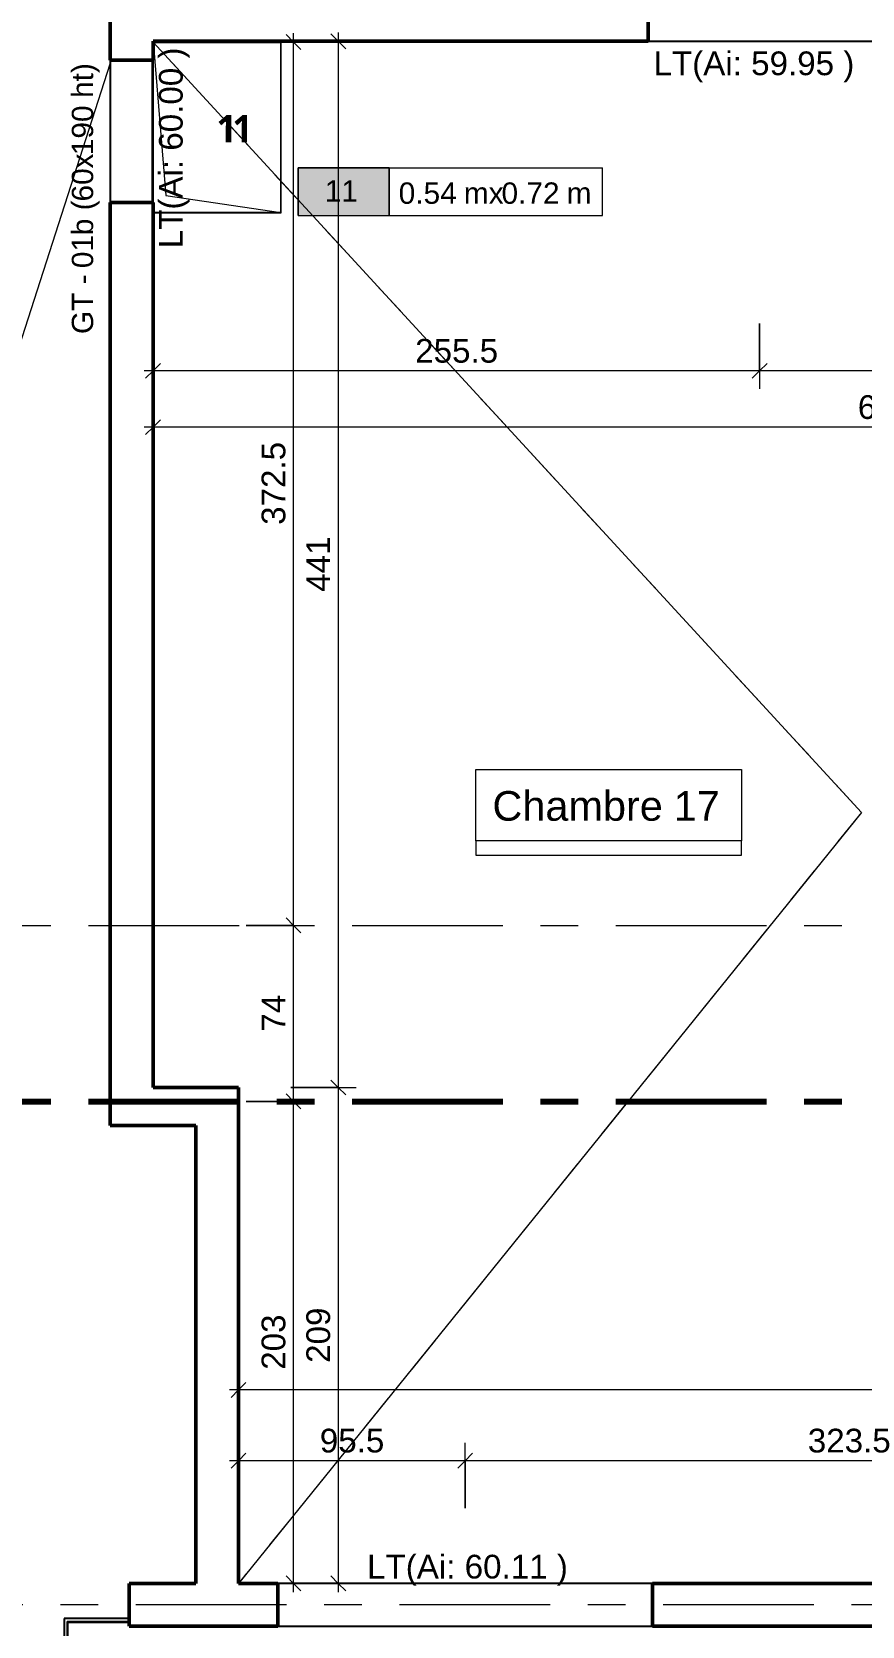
# Model space of a CAD drawing. Header units: metres. Extents: x 399 to 3028, y -427 to 863.
# Drawn here: x 442.31 to 445.81, y -391.7 to -384.98 of the extents above; entities that cross this region are included whole.
import ezdxf

# ---------------------------------------------------------------- set-up
doc = ezdxf.new("R2010")
doc.units = ezdxf.units.M
doc.linetypes.add('Ligne de quadrillage', pattern=[1.11125, 0.635, -0.15875, 0.15875, -0.15875])
doc.linetypes.add('Tiret', pattern=[0.3175, 0.15875, -0.15875])
for name, color, linetype, lineweight in [('02-Gaines numerotées_Stylo_No__83', 7, 'Continuous', 18), ('A-ANNO-DIMS', 211, 'Continuous', 9), ('A-ANNO-DIMS-50', 211, 'Continuous', 9), ('A-DETL', 90, 'Continuous', 18), ('A-DETL-GENF', 92, 'Continuous', 18), ('A-FLOR', 192, 'Continuous', 18), ('A-GENM', 13, 'Continuous', 18), ('A-GENM-IDEN', 13, 'Continuous', 18), ('A-GLAZ-IDEN', 152, 'Continuous', 18), ('A-WALL', 113, 'Continuous', 18), ('G-ANNO-DIMS', 111, 'Continuous', 9), ('G-ANNO-TEXT', 231, 'Continuous', 9), ('R_1 - Openings_dwg', 8, 'Continuous', 18), ('S-GRID', 1, 'Continuous', 9)]:
    doc.layers.add(name, color=color, linetype=linetype, lineweight=lineweight)
doc.styles.add('Arial', font='arial.ttf', dxfattribs={"height": 0.1})
doc.styles.add('Arial_11', font='arial.ttf', dxfattribs={"height": 0.125})
doc.styles.add('Arial_6', font='arial.ttf', dxfattribs={"height": 0.09})
doc.styles.add('Malgun Gothic Semilight_B', font='', dxfattribs={"height": 0.115})
doc.styles.get('Malgun Gothic Semilight_B').set_extended_font_data('Malgun Gothic Semilight', bold=True)
doc.dimstyles.new('AES-_COTATION_1_50', dxfattribs={"dimscale": 0.3048, "dimtxt": 0.102026, "dimasz": 0.205052, "dimexe": 0.246063, "dimexo": 0.0625, "dimgap": 0.016404, "dimtad": 1, "dimdec": 1, "dimlfac": 100, "dimrnd": 0.5, "dimdsep": 46, "dimtxsty": 'Arial', "dimblk1": 'OBLIQUE', "dimblk2": 'OBLIQUE', "dimsah": 1, "dimcen": 0.09, "dimdle": 0.123031, "dimazin": 0, "dimtfac": 1, "dimtdec": 4, "dimtix": 1, "dimtmove": 0, "dimatfit": 3, "dimfxl": 0.656168, "dimfxlon": 1, "dimtvp": 1, "dimtolj": 1, "dimtzin": 0, "dimarcsym": 2})
doc.dimstyles.new('AES-_COTATION_1_50_2', dxfattribs={"dimscale": 0.3048, "dimtxt": 0.102026, "dimasz": 0.205052, "dimexe": 0.246063, "dimexo": 0.0625, "dimgap": 0.016404, "dimtad": 1, "dimdec": 1, "dimlfac": 100, "dimrnd": 0.5, "dimdsep": 46, "dimtxsty": 'Arial', "dimblk1": 'OBLIQUE', "dimblk2": 'OBLIQUE', "dimsah": 1, "dimcen": 0.09, "dimdle": 0.123031, "dimazin": 0, "dimtfac": 1, "dimtdec": 4, "dimtix": 1, "dimtmove": 0, "dimatfit": 3, "dimfxl": 0.656168, "dimfxlon": 1, "dimtvp": 1, "dimtolj": 1, "dimtzin": 0, "dimarcsym": 2})

# ---------------------------------------------------------------- blocks, each defined once
blk = doc.blocks.new('VAU_Réservation_Rectangulaire1 - VAU_Réservation_Rectangulaire-1315969-AES_EXE_BET_TZ_R_1_COF_0100-Plan coffrage PH R_1 Diffusion')
at = {"layer": 'A-DETL-GENF', "linetype": 'Tiret'}
blk.add_hatch(color=256, dxfattribs=at).paths.add_polyline_path([(-0.2691, 0.3609), (-0.2691, 0.3608), (-0.2691, 0.3608)])
at = {"layer": 'A-DETL-GENF'}
for p, q in [((-0.2691, 0.3609), (-0.2691, -0.3609)), ((-0.2691, 0.3609), (0.2691, 0.3609)), ((0.2691, 0.3609), (-0.2691, 0.3609)), ((-0.2691, 0.3609), (-0.2691, -0.3609)), ((-0.2153, 0.2887), (0.2691, 0.3609)), ((0.2691, 0.3609), (0.2691, -0.3609)), ((-0.2691, -0.3609), (-0.2153, 0.2887)), ((-0.2691, -0.3609), (0.2691, -0.3609))]:
    blk.add_line(p, q, dxfattribs=at)
blk = doc.blocks.new('R_1 - Openings_dwg-817627-AES_EXE_BET_TZ_R_1_COF_0100-Plan coffrage PH R_1 Diffusion')
at = {"layer": '02-Gaines numerotées_Stylo_No__83', "flags": 128}
blk.add_lwpolyline([(729.2278, -255.6678), (728.6964, -255.7785), (728.5497, -255.0745), (729.0812, -254.9638)], close=True, dxfattribs=at)
at = {"layer": 'A-DETL', "linetype": 'Tiret', "flags": 128}
blk.add_lwpolyline([(729.2278, -255.6678), (728.6964, -255.7785), (728.5497, -255.0745), (729.0812, -254.9638)], close=True, dxfattribs=at)
at = {"layer": '02-Gaines numerotées_Stylo_No__83', "char_height": 0.115, "width": 0.073773, "attachment_point": 1, "rotation": 11.76477, "line_spacing_factor": 1.113779, "style": 'Malgun Gothic Semilight_B'}
for insert in [(728.9436, -255.3039), (728.8779, -255.3176)]:
    blk.add_mtext('\\fMalgun Gothic Semilight|b1|i0|c178|p34|;1', dxfattribs=dict(at, insert=insert))
at = {"layer": 'A-DETL', "color": 7, "linetype": 'Tiret', "char_height": 0.115, "width": 0.073773, "attachment_point": 1, "rotation": 11.76477, "line_spacing_factor": 1.113779, "style": 'Malgun Gothic Semilight_B'}
for insert in [(728.9436, -255.3039), (728.8779, -255.3176)]:
    blk.add_mtext('\\fMalgun Gothic Semilight|b1|i0|c178|p34|;1', dxfattribs=dict(at, insert=insert))
blk = doc.blocks.new('DIMBLOCK220-AES_EXE_BET_TZ_R_1_COF_0100-Plan coffrage PH R_1 Diffusion')
at = {"layer": 'A-ANNO-DIMS-50', "transparency": 16777216}
for p, q in [((445.3795, -386.2072), (445.3795, -386.4822)), ((445.3795, -386.4072), (445.3795, -386.2072)), ((446.5595, -386.2072), (446.5595, -386.4822)), ((446.5595, -386.4072), (446.5595, -386.2072)), ((445.3795, -386.4072), (445.4107, -386.376)), ((446.5595, -386.4072), (446.5907, -386.376)), ((445.3795, -386.4072), (445.3482, -386.4385)), ((446.5595, -386.4072), (445.3795, -386.4072)), ((446.5595, -386.4072), (446.5282, -386.4385))]:
    blk.add_line(p, q, dxfattribs=at)
at = {"layer": 'A-ANNO-DIMS-50', "color": 0, "transparency": 16777216, "insert": (445.8541, -386.2724), "char_height": 0.1, "width": 0.276883, "attachment_point": 1, "line_spacing_factor": 0.941778, "style": 'Arial'}
blk.add_mtext('118', dxfattribs=at)
blk = doc.blocks.new('_Oblique')
at = {"color": 0, "linetype": 'ByBlock', "lineweight": -2}
blk.add_line((-0.5, -0.5), (0.5, 0.5), dxfattribs=at)
blk = doc.blocks.new('DIMBLOCK221-AES_EXE_BET_TZ_R_1_COF_0100-Plan coffrage PH R_1 Diffusion')
at = {"layer": 'A-ANNO-DIMS-50', "transparency": 16777216}
for p, q in [((445.3795, -386.2072), (445.3795, -386.4822)), ((445.3795, -386.4072), (445.3795, -386.2072)), ((442.823, -386.6072), (442.823, -386.3322)), ((442.823, -386.4072), (442.8543, -386.376)), ((445.3795, -386.4072), (445.4107, -386.376)), ((445.3795, -386.4072), (442.7855, -386.4072)), ((442.823, -386.4072), (442.7918, -386.4385)), ((442.823, -386.4072), (442.823, -386.6072)), ((445.3795, -386.4072), (445.3482, -386.4385))]:
    blk.add_line(p, q, dxfattribs=at)
at = {"layer": 'A-ANNO-DIMS-50', "color": 0, "transparency": 16777216, "insert": (443.9278, -386.2724), "char_height": 0.1, "width": 0.416266, "attachment_point": 1, "line_spacing_factor": 0.941778, "style": 'Arial'}
blk.add_mtext('255.5', dxfattribs=at)
blk = doc.blocks.new('DIMBLOCK230-AES_EXE_BET_TZ_R_1_COF_0100-Plan coffrage PH R_1 Diffusion')
at = {"layer": 'A-ANNO-DIMS-50', "transparency": 16777216}
for p, q in [((444.1386, -391.201), (444.1386, -390.926)), ((444.1386, -391.001), (444.1698, -390.9698)), ((447.373, -391.201), (447.373, -390.926)), ((447.373, -391.001), (447.4042, -390.9698)), ((444.1386, -391.001), (444.1073, -391.0323)), ((447.373, -391.001), (444.1386, -391.001)), ((444.1386, -391.001), (444.1386, -391.201)), ((447.373, -391.001), (447.3417, -391.0323)), ((447.373, -391.001), (447.373, -391.201))]:
    blk.add_line(p, q, dxfattribs=at)
at = {"layer": 'A-ANNO-DIMS-50', "color": 0, "transparency": 16777216, "insert": (445.5823, -390.8662), "char_height": 0.1, "width": 0.416266, "attachment_point": 1, "line_spacing_factor": 0.941778, "style": 'Arial'}
blk.add_mtext('323.5', dxfattribs=at)
blk = doc.blocks.new('DIMBLOCK231-AES_EXE_BET_TZ_R_1_COF_0100-Plan coffrage PH R_1 Diffusion')
at = {"layer": 'A-ANNO-DIMS-50', "transparency": 16777216}
for p, q in [((443.1831, -391.201), (443.1831, -390.926)), ((443.1831, -391.001), (443.2144, -390.9698)), ((444.1386, -391.201), (444.1386, -390.926)), ((444.1386, -391.001), (444.1698, -390.9698)), ((444.1386, -391.001), (443.1456, -391.001)), ((443.1831, -391.001), (443.1519, -391.0323)), ((443.1831, -391.001), (443.1831, -391.201)), ((444.1386, -391.001), (444.1073, -391.0323)), ((444.1386, -391.001), (444.1386, -391.201))]:
    blk.add_line(p, q, dxfattribs=at)
at = {"layer": 'A-ANNO-DIMS-50', "color": 0, "transparency": 16777216, "insert": (443.5259, -390.8662), "char_height": 0.1, "width": 0.323972, "attachment_point": 1, "line_spacing_factor": 0.941778, "style": 'Arial'}
blk.add_mtext('95.5', dxfattribs=at)
blk = doc.blocks.new('DIMBLOCK239-AES_EXE_BET_TZ_R_1_COF_0100-Plan coffrage PH R_1 Diffusion')
at = {"layer": 'A-ANNO-DIMS-50', "transparency": 16777216}
for p, q in [((443.2154, -389.4864), (443.4904, -389.4864)), ((443.4154, -389.4864), (443.2154, -389.4864)), ((443.4154, -389.4864), (443.3841, -389.4552)), ((443.4154, -391.5557), (443.4154, -389.4864)), ((443.4154, -389.4864), (443.4466, -389.5177)), ((443.4154, -391.5182), (443.3841, -391.4869)), ((443.2154, -391.5182), (443.4904, -391.5182)), ((443.4154, -391.5182), (443.2154, -391.5182)), ((443.4154, -391.5182), (443.4466, -391.5494))]:
    blk.add_line(p, q, dxfattribs=at)
at = {"layer": 'A-ANNO-DIMS-50', "color": 0, "transparency": 16777216, "insert": (443.2806, -390.6177), "char_height": 0.1, "width": 0.276883, "attachment_point": 1, "rotation": 90, "line_spacing_factor": 0.941778, "style": 'Arial'}
blk.add_mtext('203', dxfattribs=at)
blk = doc.blocks.new('DIMBLOCK240-AES_EXE_BET_TZ_R_1_COF_0100-Plan coffrage PH R_1 Diffusion')
at = {"layer": 'A-ANNO-DIMS-50', "transparency": 16777216}
for p, q in [((443.2154, -388.7443), (443.4904, -388.7443)), ((443.4154, -388.7443), (443.2154, -388.7443)), ((443.4154, -388.7443), (443.3841, -388.713)), ((443.4154, -389.4864), (443.4154, -388.7443)), ((443.4154, -388.7443), (443.4466, -388.7755)), ((443.2154, -389.4864), (443.4904, -389.4864)), ((443.4154, -389.4864), (443.2154, -389.4864)), ((443.4154, -389.4864), (443.3841, -389.4552)), ((443.4154, -389.4864), (443.4466, -389.5177))]:
    blk.add_line(p, q, dxfattribs=at)
at = {"layer": 'A-ANNO-DIMS-50', "color": 0, "transparency": 16777216, "insert": (443.2806, -389.1922), "char_height": 0.1, "width": 0.184588, "attachment_point": 1, "rotation": 90, "line_spacing_factor": 0.941778, "style": 'Arial'}
blk.add_mtext('74', dxfattribs=at)
blk = doc.blocks.new('DIMBLOCK241-AES_EXE_BET_TZ_R_1_COF_0100-Plan coffrage PH R_1 Diffusion')
at = {"layer": 'A-ANNO-DIMS-50', "transparency": 16777216}
for p, q in [((443.4154, -385.0211), (443.3841, -384.9898)), ((443.4154, -388.7443), (443.4154, -384.9836)), ((443.2154, -385.0211), (443.4904, -385.0211)), ((443.4154, -385.0211), (443.2154, -385.0211)), ((443.4154, -385.0211), (443.4466, -385.0523)), ((443.2154, -388.7443), (443.4904, -388.7443)), ((443.4154, -388.7443), (443.2154, -388.7443)), ((443.4154, -388.7443), (443.3841, -388.713)), ((443.4154, -388.7443), (443.4466, -388.7755))]:
    blk.add_line(p, q, dxfattribs=at)
at = {"layer": 'A-ANNO-DIMS-50', "color": 0, "transparency": 16777216, "insert": (443.2806, -387.0561), "char_height": 0.1, "width": 0.416266, "attachment_point": 1, "rotation": 90, "line_spacing_factor": 0.941778, "style": 'Arial'}
blk.add_mtext('372.5', dxfattribs=at)
blk = doc.blocks.new('DIMBLOCK257-AES_EXE_BET_TZ_R_1_COF_0100-Plan coffrage PH R_1 Diffusion')
at = {"layer": 'A-ANNO-DIMS-50', "transparency": 16777216}
for p, q in [((443.1831, -390.9026), (443.1831, -390.6276)), ((449.1098, -390.9026), (449.1098, -390.6276)), ((449.1473, -390.7026), (443.1456, -390.7026)), ((443.1831, -390.7026), (443.1519, -390.7339)), ((443.1831, -390.7026), (443.2144, -390.6714)), ((443.1831, -390.7026), (443.1831, -390.9026)), ((449.1098, -390.7026), (449.0785, -390.7339)), ((449.1098, -390.7026), (449.141, -390.6714)), ((449.1098, -390.7026), (449.1098, -390.9026))]:
    blk.add_line(p, q, dxfattribs=at)
at = {"layer": 'A-ANNO-DIMS-50', "color": 0, "transparency": 16777216, "insert": (445.973, -390.5678), "char_height": 0.1, "width": 0.416266, "attachment_point": 1, "line_spacing_factor": 0.941778, "style": 'Arial'}
blk.add_mtext('592.5', dxfattribs=at)
blk = doc.blocks.new('ETQ_SOL_Rectangulaire - RSV_Rect_HZ-1265007-AES_EXE_BET_TZ_R_1_COF_0100-Plan coffrage PH R_1 Diffusion')
at = {"layer": 'A-GENM-IDEN', "lineweight": 9}
blk.add_hatch(color=256, dxfattribs=at).paths.add_polyline_path([(0, -0.002), (-0.00765, -0.002), (-0.00765, 0.002), (0, 0.002)])
at = {"layer": 'A-GENM-IDEN'}
for p, q in [((-0.00765, -0.002), (-0.00765, 0.002)), ((-0.00765, 0.002), (0.01798, 0.002)), ((0, 0.002), (-0.00765, 0.002)), ((-0.00765, 0.002), (-0.00765, -0.002)), ((0, 0.002), (0, -0.002)), ((0, -0.002), (0, 0.002)), ((0.01798, -0.002), (0.01798, 0.002)), ((-0.00765, -0.002), (0.01798, -0.002)), ((-0.00765, -0.002), (0, -0.002))]:
    blk.add_line(p, q, dxfattribs=at)
blk = doc.blocks.new('DIMBLOCK648-AES_EXE_BET_TZ_R_1_COF_0100-Plan coffrage PH R_1 Diffusion')
at = {"layer": 'A-ANNO-DIMS-50', "transparency": 16777216}
for p, q in [((443.6039, -385.0179), (443.5726, -384.9866)), ((443.6039, -384.9804), (443.6039, -389.4281)), ((443.8039, -385.0179), (443.5289, -385.0179)), ((443.6039, -385.0179), (443.6351, -385.0491)), ((443.6039, -385.0179), (443.8039, -385.0179)), ((443.6039, -389.4281), (443.5726, -389.3969)), ((443.4039, -389.4281), (443.6789, -389.4281)), ((443.6039, -389.4281), (443.4039, -389.4281)), ((443.6039, -389.4281), (443.6351, -389.4594))]:
    blk.add_line(p, q, dxfattribs=at)
at = {"layer": 'A-ANNO-DIMS-50', "color": 0, "transparency": 16777216, "insert": (443.4691, -387.3384), "char_height": 0.1, "width": 0.276883, "attachment_point": 1, "rotation": 90, "line_spacing_factor": 0.941778, "style": 'Arial'}
blk.add_mtext('441', dxfattribs=at)
blk = doc.blocks.new('DIMBLOCK649-AES_EXE_BET_TZ_R_1_COF_0100-Plan coffrage PH R_1 Diffusion')
at = {"layer": 'A-ANNO-DIMS-50', "transparency": 16777216}
for p, q in [((443.6039, -389.4281), (443.5726, -389.3969)), ((443.4039, -389.4281), (443.6789, -389.4281)), ((443.6039, -389.4281), (443.4039, -389.4281)), ((443.6039, -389.4281), (443.6039, -391.5557)), ((443.6039, -389.4281), (443.6351, -389.4594)), ((443.6039, -391.5182), (443.5726, -391.4869)), ((443.8039, -391.5182), (443.5289, -391.5182)), ((443.6039, -391.5182), (443.6351, -391.5494)), ((443.6039, -391.5182), (443.8039, -391.5182))]:
    blk.add_line(p, q, dxfattribs=at)
at = {"layer": 'A-ANNO-DIMS-50', "color": 0, "transparency": 16777216, "insert": (443.4691, -390.5885), "char_height": 0.1, "width": 0.276883, "attachment_point": 1, "rotation": 90, "line_spacing_factor": 0.941778, "style": 'Arial'}
blk.add_mtext('209', dxfattribs=at)
blk = doc.blocks.new('DIMBLOCK650-AES_EXE_BET_TZ_R_1_COF_0100-Plan coffrage PH R_1 Diffusion')
at = {"layer": 'A-ANNO-DIMS-50', "transparency": 16777216}
for p, q in [((442.8231, -386.8446), (442.8231, -386.5696)), ((449.1098, -386.8446), (449.1098, -386.5696)), ((449.1473, -386.6446), (442.7856, -386.6446)), ((442.8231, -386.6446), (442.7918, -386.6758)), ((442.8231, -386.6446), (442.8543, -386.6133)), ((442.8231, -386.6446), (442.8231, -386.8446)), ((449.1098, -386.6446), (449.0785, -386.6758)), ((449.1098, -386.6446), (449.141, -386.6133)), ((449.1098, -386.6446), (449.1098, -386.8446))]:
    blk.add_line(p, q, dxfattribs=at)
at = {"layer": 'A-ANNO-DIMS-50', "color": 0, "transparency": 16777216, "insert": (445.793, -386.5097), "char_height": 0.1, "width": 0.416266, "attachment_point": 1, "line_spacing_factor": 0.941778, "style": 'Arial'}
blk.add_mtext('628.5', dxfattribs=at)

msp = doc.modelspace()

# ---------------------------------------------------------------- linework, layer by layer
at = {"layer": 'A-DETL', "color": 51}
for p, q in [((445.8084, -388.268), (442.823, -385.0211)), ((442.6429, -385.1097), (441.7318, -387.9372)), ((445.8084, -388.268), (443.1831, -391.5182))]:
    msp.add_line(p, q, dxfattribs=at)
at = {"layer": 'A-DETL', "linetype": 'Tiret'}
for q in [(442.823, -385.0211), (443.1831, -391.5182)]:
    msp.add_line((445.8084, -388.268), q, dxfattribs=at)
at = {"layer": 'A-DETL'}
for p, q in [((444.1831, -388.088), (445.3031, -388.088)), ((444.1831, -388.388), (444.1831, -388.088)), ((445.3031, -388.088), (445.3031, -388.388)), ((445.3031, -388.388), (444.1831, -388.388)), ((444.1831, -388.388), (444.1831, -388.448)), ((445.3031, -388.388), (444.1831, -388.388)), ((445.3031, -388.448), (445.3031, -388.388)), ((444.1831, -388.448), (445.3031, -388.448))]:
    msp.add_line(p, q, dxfattribs=at)
at = {"layer": 'A-DETL-GENF', "linetype": 'Tiret'}
for p, q in [((445.3031, -388.388), (444.1831, -388.388)), ((444.1831, -388.388), (444.1831, -388.448)), ((445.3031, -388.448), (445.3031, -388.388)), ((444.1831, -388.448), (445.3031, -388.448))]:
    msp.add_line(p, q, dxfattribs=at)
at = {"layer": 'A-FLOR', "color": 31, "lineweight": 25}
for p, q in [((442.643, -384.8379), (442.6431, -389.5882)), ((442.8231, -389.4281), (442.823, -385.0179)), ((442.823, -385.0179), (448.5616, -385.0179)), ((443.1831, -389.4281), (442.8231, -389.4281)), ((443.1831, -391.5182), (443.1831, -389.4281)), ((442.6431, -389.5882), (443.0031, -389.5882)), ((443.0031, -389.5882), (443.0031, -391.5182)), ((443.0031, -391.5182), (442.7229, -391.5182)), ((442.7229, -391.5182), (442.7229, -391.6662)), ((449.1098, -391.5182), (443.1831, -391.5182)), ((442.7229, -391.6662), (442.4486, -391.6662)), ((442.4486, -391.6662), (442.4487, -394.4774)), ((442.4636, -391.6812), (442.4616, -391.6792)), ((442.4616, -391.6792), (442.7229, -391.6792)), ((442.4616, -391.6792), (442.4617, -394.4774)), ((442.4637, -394.4774), (442.4636, -391.6812)), ((442.4636, -391.6812), (442.7229, -391.6812)), ((442.7229, -391.6792), (442.7229, -391.6663)), ((442.7229, -391.6812), (442.7229, -391.6792)), ((442.7229, -391.6812), (442.7229, -391.6982))]:
    msp.add_line(p, q, dxfattribs=at)
at = {"layer": 'A-WALL', "color": 2, "lineweight": 50}
for p, q in [((442.643, -385.0973), (442.643, -384.8379)), ((444.9095, -384.8379), (444.9095, -385.0179)), ((442.823, -385.0179), (442.823, -385.0973)), ((444.9095, -385.0179), (442.823, -385.0179)), ((442.823, -385.0973), (442.643, -385.0973)), ((442.6431, -389.4282), (442.643, -385.6973)), ((442.643, -385.6973), (442.823, -385.6973)), ((442.823, -385.6973), (442.8231, -389.4282)), ((442.6431, -389.5882), (442.6431, -389.4282)), ((442.8231, -389.4282), (443.1831, -389.4281)), ((443.1831, -389.4281), (443.1831, -389.5881)), ((443.0031, -389.5882), (442.6431, -389.5882)), ((443.0031, -391.5182), (443.0031, -389.5882)), ((443.1831, -389.5881), (443.1831, -391.5182)), ((442.7229, -391.6982), (442.7229, -391.5182)), ((442.7229, -391.5182), (443.0031, -391.5182)), ((443.1831, -391.5182), (443.3486, -391.5182)), ((443.3486, -391.5182), (443.3486, -391.6982)), ((444.9286, -391.6982), (444.9286, -391.5182)), ((444.9286, -391.5182), (446.583, -391.5182)), ((443.3486, -391.6982), (442.7229, -391.6982)), ((446.583, -391.6982), (444.9286, -391.6982))]:
    msp.add_line(p, q, dxfattribs=at)
at = {"layer": 'A-WALL', "color": 3, "lineweight": 25}
for p, q in [((444.9095, -385.0179), (445.8495, -385.0179)), ((442.643, -385.0973), (442.643, -385.6973)), ((442.823, -385.6973), (442.823, -385.0973)), ((444.9286, -391.5182), (443.3486, -391.5182)), ((443.3486, -391.6982), (444.9286, -391.6982))]:
    msp.add_line(p, q, dxfattribs=at)
at = {"layer": 'S-GRID', "linetype": 'Ligne de quadrillage'}
for p, q in [((402.5455, -388.7449), (470.4951, -388.7439)), ((430.5272, -391.6068), (470.4951, -391.6063))]:
    msp.add_line(p, q, dxfattribs=at)
at = {"layer": 'S-GRID', "linetype": 'Ligne de quadrillage', "lineweight": 100}
msp.add_line((402.5455, -389.4864), (470.4951, -389.4864), dxfattribs=at)

# ---------------------------------------------------------------- block references
at = {"layer": 'A-GENM', "extrusion": (0, 0, -1), "rotation": 179.9991493376243}
msp.add_blockref('VAU_Réservation_Rectangulaire1 - VAU_Réservation_Rectangulaire-1315969-AES_EXE_BET_TZ_R_1_COF_0100-Plan coffrage PH R_1 Diffusion', (-443.0921, -385.3787), dxfattribs=at)
at = {"layer": 'A-GENM-IDEN', "xscale": 49.99999999999996, "yscale": 49.99999999999996, "zscale": 49.99999999999996}
msp.add_blockref('ETQ_SOL_Rectangulaire - RSV_Rect_HZ-1265007-AES_EXE_BET_TZ_R_1_COF_0100-Plan coffrage PH R_1 Diffusion', (443.8178, -385.6516), dxfattribs=at)
at = {"layer": 'R_1 - Openings_dwg', "color": 92, "linetype": 'Tiret', "rotation": 348.2360846844102}
msp.add_blockref('R_1 - Openings_dwg-817627-AES_EXE_BET_TZ_R_1_COF_0100-Plan coffrage PH R_1 Diffusion', (-218.4239, 13.2301), dxfattribs=at)

# ---------------------------------------------------------------- texts
at = {"layer": 'A-GENM-IDEN', "lineweight": 9, "char_height": 0.09, "attachment_point": 1, "style": 'Arial_6'}
for s, insert, width in [('11', (443.5466, -385.6037), 0.168354), ('0.54 ', (443.8583, -385.6128), 0.3327), ('mx', (444.1328, -385.6128), 0.192405), ('0.72 ', (444.2916, -385.6128), 0.3327), ('\\fArial|b0|i0|c178|p34|;m', (444.5661, -385.6128), 0.124262)]:
    msp.add_mtext(s, dxfattribs=dict(at, insert=insert, width=width))
at = {"layer": 'A-GLAZ-IDEN', "lineweight": 9, "char_height": 0.09, "attachment_point": 1, "rotation": 90, "style": 'Arial_6'}
for s, insert, width in [('ht)', (442.4808, -385.2564), 0.172363), ('190 ', (442.4808, -385.4979), 0.292616), ('\\fArial|b0|i0|c178|p34|;x', (442.4808, -385.5541), 0.068143), ('60', (442.4808, -385.693), 0.168354), ('b (', (442.4808, -385.8352), 0.172363), ('01', (442.4808, -385.9741), 0.168354), ('GT - ', (442.4808, -386.2519), 0.336709)]:
    msp.add_mtext(s, dxfattribs=dict(at, insert=insert, width=width))
at = {"layer": 'G-ANNO-DIMS', "insert": (442.848, -385.8903), "char_height": 0.1, "width": 1.011239, "attachment_point": 1, "rotation": 90, "line_spacing_factor": 0.941778, "style": 'Arial'}
msp.add_mtext('LT(Ai: 60.00 )', dxfattribs=at)
at = {"layer": 'G-ANNO-DIMS', "char_height": 0.1, "width": 1.011239, "attachment_point": 1, "line_spacing_factor": 0.941778, "style": 'Arial'}
for s, insert in [('LT(Ai: 59.95 )', (444.9322, -385.0607)), ('LT(Ai: 60.11 )', (443.725, -391.3975))]:
    msp.add_mtext(s, dxfattribs=dict(at, insert=insert))
at = {"layer": 'G-ANNO-TEXT', "color": 7, "char_height": 0.125, "attachment_point": 1, "style": 'Arial_11'}
for s, insert, width in [('Chambre ', (444.2533, -388.1783), 0.925949), ('17', (445.0173, -388.1783), 0.232489)]:
    msp.add_mtext(s, dxfattribs=dict(at, insert=insert, width=width))

# ---------------------------------------------------------------- dimensions: what is measured, and where the dimension line sits
at = {"layer": 'A-ANNO-DIMS'}
for base, p1, p2, angle, dimstyle, override, picture, middle in [((443.4154, -385.0211), (443.2154, -388.7443), (443.2154, -385.0211), 90, 'AES-_COTATION_1_50', {"dimpost": '<>', "dimfxl": 3.723213}, 'DIMBLOCK241-AES_EXE_BET_TZ_R_1_COF_0100-Plan coffrage PH R_1 Diffusion', (443.3593, -386.8827)), ((443.6039, -389.4281), (443.8039, -385.0179), (443.4039, -389.4281), 90, 'AES-_COTATION_1_50_2', {"dimpost": '<>', "dimfxl": 4.428372}, 'DIMBLOCK648-AES_EXE_BET_TZ_R_1_COF_0100-Plan coffrage PH R_1 Diffusion', (443.5487, -387.223)), ((442.82305, -386.40724), (445.37945, -386.20724), (442.82305, -386.60724), 0, 'AES-_COTATION_1_50', {"dimpost": '<>', "dimfxl": 2.58751}, 'DIMBLOCK221-AES_EXE_BET_TZ_R_1_COF_0100-Plan coffrage PH R_1 Diffusion', (444.10125, -386.35119)), ((443.4154, -388.7443), (443.2154, -389.4864), (443.2154, -388.7443), 90, 'AES-_COTATION_1_50', {"dimpost": '<>', "dimfxl": 0.742131}, 'DIMBLOCK240-AES_EXE_BET_TZ_R_1_COF_0100-Plan coffrage PH R_1 Diffusion', (443.3604, -389.1153)), ((443.6039, -391.5182), (443.4039, -389.4281), (443.8039, -391.5182), 90, 'AES-_COTATION_1_50_2', {"dimpost": '<>', "dimfxl": 2.127988}, 'DIMBLOCK649-AES_EXE_BET_TZ_R_1_COF_0100-Plan coffrage PH R_1 Diffusion', (443.5478, -390.4732)), ((443.4154, -389.4864), (443.2154, -391.5182), (443.2154, -389.4864), 90, 'AES-_COTATION_1_50', {"dimpost": '<>', "dimfxl": 2.031798}, 'DIMBLOCK239-AES_EXE_BET_TZ_R_1_COF_0100-Plan coffrage PH R_1 Diffusion', (443.3593, -390.5023))]:
    dim = msp.add_linear_dim(base=base, p1=p1, p2=p2, angle=angle, dimstyle=dimstyle, override=override, dxfattribs=at)
    dim.commit()
    dim.dimension.update_dxf_attribs({"geometry": picture, "text_midpoint": middle})
for base, p1, p2, dimstyle, override, picture, middle in [((445.3795, -386.4072), (446.5595, -386.2072), (445.3795, -386.2072), 'AES-_COTATION_1_50', {"dimpost": '<>', "dimfxl": 1.18}, 'DIMBLOCK220-AES_EXE_BET_TZ_R_1_COF_0100-Plan coffrage PH R_1 Diffusion', (445.9695, -386.3512)), ((442.8231, -386.6446), (449.1098, -386.8446), (442.8231, -386.8446), 'AES-_COTATION_1_50_2', {"dimpost": '<>', "dimfxl": 6.286701}, 'DIMBLOCK650-AES_EXE_BET_TZ_R_1_COF_0100-Plan coffrage PH R_1 Diffusion', (445.9664, -386.5885)), ((443.1831, -390.7026), (449.1098, -390.9026), (443.1831, -390.9026), 'AES-_COTATION_1_50', {"dimpost": '<>', "dimfxl": 5.926626}, 'DIMBLOCK257-AES_EXE_BET_TZ_R_1_COF_0100-Plan coffrage PH R_1 Diffusion', (446.1464, -390.6466)), ((443.18313, -391.00101), (444.13859, -391.20101), (443.18313, -391.20101), 'AES-_COTATION_1_50', {"dimpost": '<>', "dimfxl": 0.955467}, 'DIMBLOCK231-AES_EXE_BET_TZ_R_1_COF_0100-Plan coffrage PH R_1 Diffusion', (443.66086, -390.94496)), ((444.1386, -391.001), (447.373, -391.201), (444.1386, -391.201), 'AES-_COTATION_1_50', {"dimpost": '<>', "dimfxl": 3.234358}, 'DIMBLOCK230-AES_EXE_BET_TZ_R_1_COF_0100-Plan coffrage PH R_1 Diffusion', (445.7558, -390.9449))]:
    dim = msp.add_linear_dim(base=base, p1=p1, p2=p2, dimstyle=dimstyle, override=override, dxfattribs=at)
    dim.commit()
    dim.dimension.update_dxf_attribs({"geometry": picture, "text_midpoint": middle})

doc.saveas('drawing.dxf')
